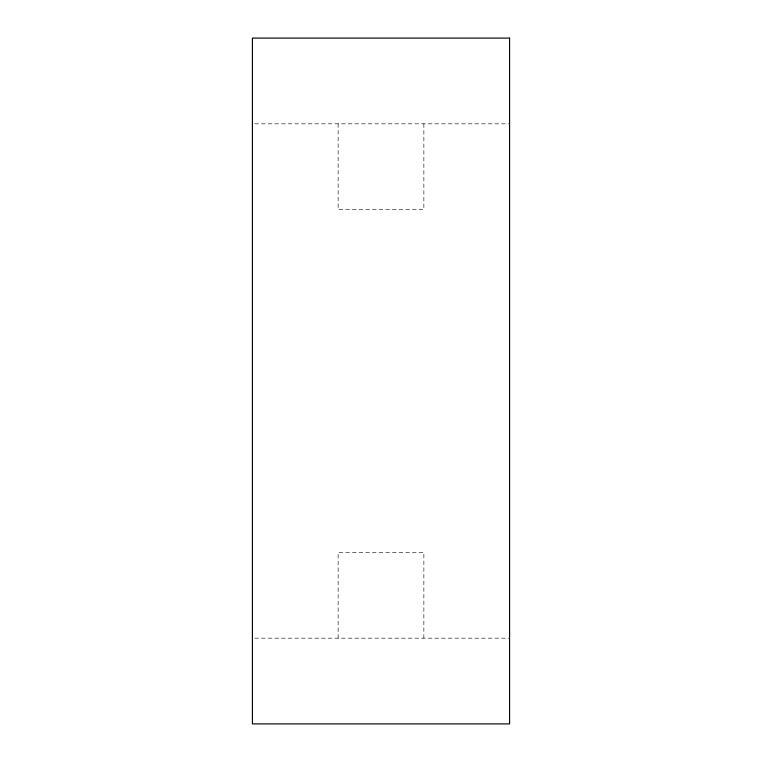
<?xml version="1.0" encoding="UTF-8"?>
<svg xmlns="http://www.w3.org/2000/svg" width="762" height="762" viewBox="0 0 762 762"><rect width="100%" height="100%" fill="white"/><g stroke="black" fill="none" stroke-linecap="round" stroke-linejoin="round"><path stroke-width="0.57" stroke-dasharray="3.81 2.86" d="M254.784 123.825L509.588 123.825M254.784 638.175L509.588 638.175M423.863 123.825L423.863 209.55L338.137 209.55L338.137 123.825M423.863 638.175L423.863 552.45L338.137 552.45L338.137 638.175"/><path stroke-width="1.14" d="M509.588 38.1L252.412 38.1L252.412 723.9L509.588 723.9L509.588 38.1"/></g></svg>
